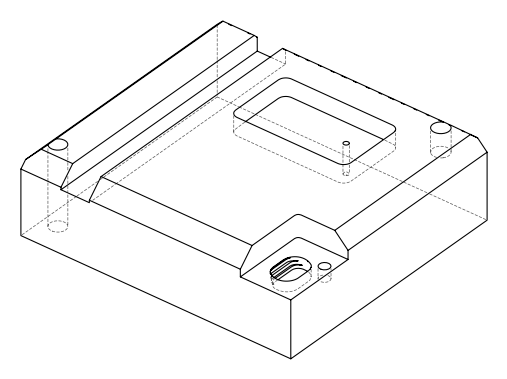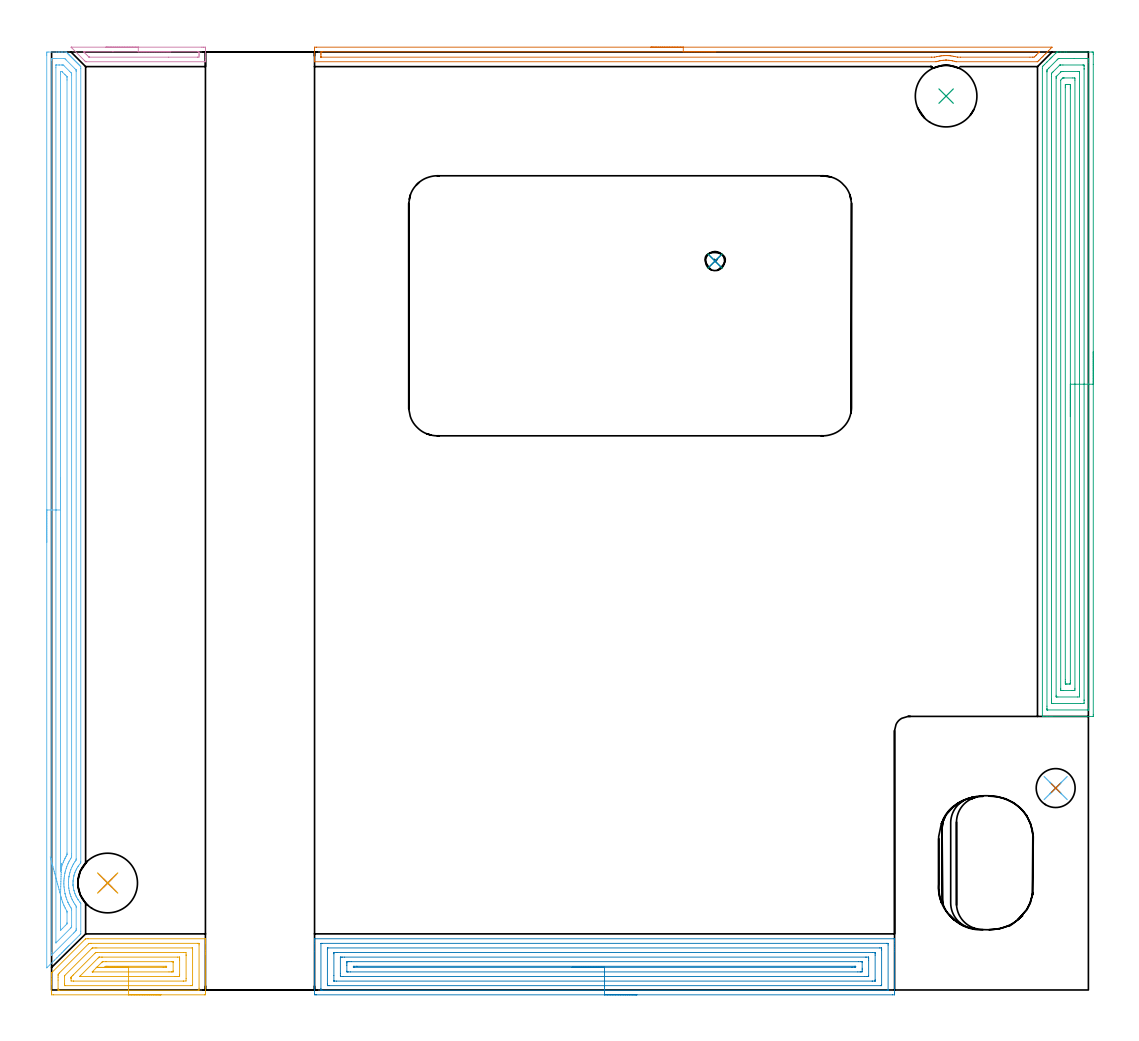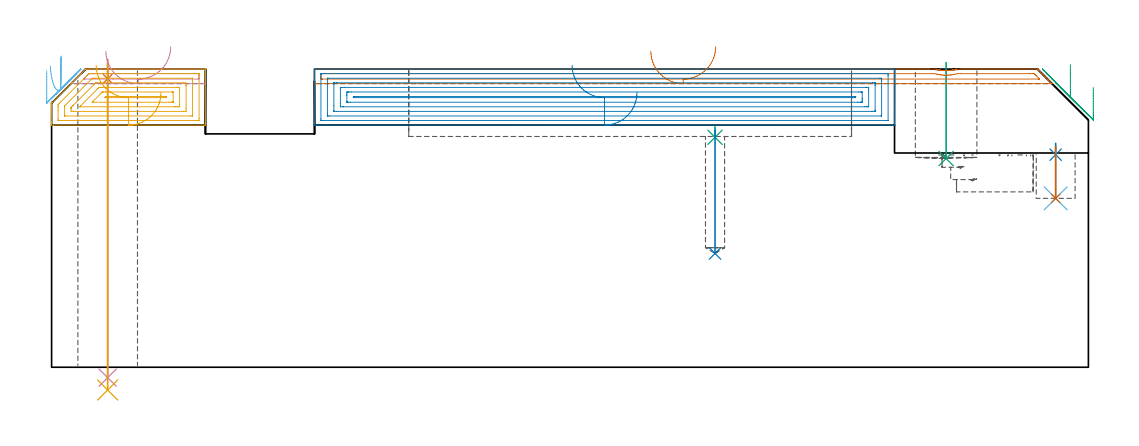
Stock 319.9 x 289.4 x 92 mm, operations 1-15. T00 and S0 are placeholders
(PLAN: 19 operations, 10 tool changes, 83.7 min)
(1 SPOT_DRILL | STEP1HOLE | NXT0321_9005460120000 | 0.05 min | 184 mm3)
(2 SPOT_DRILL_1 | STEP1POCKET | NXT0321_9005460120000 | 0.03 min | 2826 mm3)
(3 SPOT_DRILL_2 | STEP1POCKET_1 | NXT0321_9005460120000 | 0.03 min | 2220 mm3)
(4 DRILL_THROUGH_HOLE_INTO_CENTER | STEP1HOLE | NXT0301_065 | 0.39 min | 6230 mm3)
(5 DRILL_TO_ENLARGE_THROUGH_HOLE | STEP1HOLE | UGT0301_253 | 0.41 min | 18022 mm3)
(6 DRILL_BLIND_HOLE_INTO_CENTER | STEP1POCKET | NXT0301_049 | 0.07 min | 637 mm3)
(7 DRILL_TO_ENLARGE_BLIND_HOLE | STEP1POCKET | UGT0301_373 | 0.07 min | 1041 mm3)
(8 DRILL_BLIND_HOLE_INTO_CENTER_1 | STEP1POCKET_1 | UGT0301_182 | 0.16 min | 959 mm3)
(9 INDEXABLE_INSERT_DRILL_BLIND_HOLE_FROM_SOLID | STEP1POCKET_2 | NXT0302_009 | 0.12 min | 7752 mm3)
(10 AREA_MILL | FG_CHAMFER_SURFACE | UGT0205_001 | 0.8 min | 483 mm3)
(11 AREA_MILL_1 | FG_CHAMFER_SURFACE_1 | UGT0205_001 | 2.67 min | 8241 mm3)
(12 AREA_MILL_2 | FG_CHAMFER_SURFACE_2 | UGT0205_001 | 9.2 min | 15114 mm3)
(13 AREA_MILL_3 | FG_CHAMFER_SURFACE_3 | UGT0205_001 | 3.78 min | 2367 mm3)
(14 AREA_MILL_4 | FG_CHAMFER_SURFACE_4 | UGT0205_001 | 10.22 min | 29053 mm3)
(15 AREA_MILL_5 | FG_CHAMFER_SURFACE_5 | UGT0205_001 | 10.08 min | 26110 mm3)
(16 MILL_CORNER_NOTCH_RECTANGULAR | CORNER_NOTCH_RECTANGULAR | NXT0201_009 | Follow Part, ap 2, ae 75% | 28.09 min | 125669 mm3)
(17 MILL_RECTANGULAR_POCKET | POCKET_RECTANGULAR_STRAIGHT | UGT0201_010 | Follow Part, ap 4, ae 75% | 0.96 min | 11388 mm3)
(18 MILL_RECTANGULAR_POCKET_1 | POCKET_RECTANGULAR_STRAIGHT_1 | UGT0201_010 | Follow Part, ap 4, ae 75% | 12.22 min | 224286 mm3)
(19 MILL_RECTANGULAR_SLOT | SLOT_RECTANGULAR | UGT0201_004 | Follow Part, ap 8, ae 75% | 4.31 min | 192164 mm3)
(TOOL NXT0321_9005460120000 | NC Spot Drill, 142deg, 12mm, Carbide, Uncoated | D12 PA142 FL30 Z2)
(TOOL NXT0301_065 | Carbide Drill 9.4mm [860.1-0940-075A1-MM 2214] | D9.4 PA140 FL98 Z2)
(TOOL UGT0301_253 | Twist Drill 18.4 mm | D18.4 PA118 FL135 Z2)
(TOOL NXT0301_049 | Carbide Drill 7.8mm [860.1-0780-039A1-MM 2214] | D7.8 PA140 FL53 Z2)
(TOOL UGT0301_373 | Twist Drill Flat Bottom 12 mm | D12 PA180 FL101 Z2)
(TOOL UGT0301_182 | Twist Drill 5.9 mm | D5.9 PA118 FL55 Z2)
(TOOL NXT0302_009 | Index. Insert Drill 19mm [880-D1900L25-05] | D19 PA176 FL95 Z2)
(TOOL UGT0205_001 | Chamfer Mill 20 x 3 x 45 deg. | D20 FL50 Z2)
(TOOL NXT0201_009 | ENDMILL 8mm [2P460-0800-NA 1630] | D8 FL26 Z6)
(TOOL UGT0201_010 | End Mill 16 mm | D16 FL22 Z2)
(TOOL UGT0201_004 | End Mill 32 mm | D32 FL53 Z6)
(OP 1 SPOT_DRILL)
G17 G21 G94 G90
T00 M6
G54
G17 G0 G90 X17.3 Y33. S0 M3
G43 Z102. H0
G94 G81 G98 Z89. F250. R95.
G80
M5
M2
(OP 2 SPOT_DRILL_1)
G17 G21 G94 G90
T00 M6
G54
G17 G0 G90 X309.8 Y62.3 S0 M3
G43 Z102. H0
G94 G81 G98 Z65.579 F250. R69.1
G80
M5
M2
(OP 3 SPOT_DRILL_2)
G17 G21 G94 G90
T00 M6
G54
G17 G0 G90 X204.7 Y224.9 S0 M3
G43 Z102. H0
G94 G81 G98 Z70.946 F250. R74.2
G80
M5
M2
(OP 4 DRILL_THROUGH_HOLE_INTO_CENTER)
G17 G21 G94 G90
T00 M6
G54
G17 G0 G90 X17.3 Y33. S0 M3
G43 Z102. H1
G94 G73 G98 Z-3.211 F250. Q8.656 R94.
G80
M5
M2
(OP 5 DRILL_TO_ENLARGE_THROUGH_HOLE)
G17 G21 G94 G90
T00 M6
G54
G17 G0 G90 X17.3 Y33. S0 M3
G43 Z102. H0
G94 G73 G98 Z-7.028 F250. Q16.505 R94.
G80
M5
M2
(OP 6 DRILL_BLIND_HOLE_INTO_CENTER)
G17 G21 G94 G90
T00 M6
G54
G17 G0 G90 X309.8 Y62.3 S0 M3
G43 Z102. H1
G94 G81 G98 Z52.1 F250. R68.1
G80
M5
M2
(OP 7 DRILL_TO_ENLARGE_BLIND_HOLE)
G17 G21 G94 G90
T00 M6
G54
G17 G0 G90 X309.8 Y62.3 S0 M3
G43 Z102. H0
G94 G81 G98 Z52.1 F250. R68.1
G80
M5
M2
(OP 8 DRILL_BLIND_HOLE_INTO_CENTER_1)
G17 G21 G94 G90
T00 M6
G54
G17 G0 G90 X204.7 Y224.9 S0 M3
G43 Z102. H0
G94 G81 G98 Z35.1 F250. R73.2
G80
M5
M2
(OP 9 INDEXABLE_INSERT_DRILL_BLIND_HOLE_FROM_SOLID)
G17 G21 G94 G90
T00 M6
G54
G17 G0 G90 X276. Y275.8 S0 M3
G43 Z102. H1
G94 G81 G98 Z64.4 F250. R94.
G80
M5
M2
(OP 10 AREA_MILL)
G17 G21 G94 G90
T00 M6
G54
G17 G0 G90 X16.75 Y290.9 S1061 M3
G43 Z102. H0
Z97.5
G94 G1 X16.788 Z96.628 F250.
X16.902 Z95.763
X17.091 Z94.912
X17.353 Z94.08
X17.687 Z93.274
X18.09 Z92.5
X18.558 Z91.764
X19.089 Z91.072
X19.679 Z90.429
X20.322 Z89.839
X21.014 Z89.308
X21.75 Z88.84
X22.524 Z88.437
X23.33 Z88.103
X24.162 Z87.841
X25.013 Z87.652
X25.878 Z87.538
X26.75 Z87.5
X46.382
X46.87 Y290.899 Z87.501
X47.352 Y290.894 Z87.503
X47.491 Y290.891 Z87.505
X47.5 Y290.417 Z87.978
Y287.766 Z90.629
Y287.043 Z91.357
Y286.795 Z91.604
Y286.417 Z91.974
X47.492 Y286.403 Z91.988
X47.317 Y286.4 Z92.
X10.654
X10.505 Y286.404 Z91.989
X10.489 Y286.415 Z91.978
X10.282 Y286.618 Z91.782
X6.183 Y290.718 Z87.681
X6.048 Y290.859 Z87.539
X6.016 Y290.896 Z87.503
X6.162 Y290.9 Z87.5
X6.183
X26.75
Y289.486 Z88.914
X45.131 Y289.485 Z88.915
X45.475 Y289.479 Z88.921
X45.49 Y289.367 Z89.033
X45.497 Y289.123 Z89.277
X45.498 Y288.65 Z89.75
X45.497 Y288.239 Z90.161
X45.49 Y287.83 Z90.57
X45.081 Y287.816 Z90.584
X45.032 Y287.815 Z90.585
X36.127 Y287.814 Z90.586
X11.735 Y287.815 Z90.585
X11.63 Y287.816 Z90.584
X11.578 Y287.818 Z90.582
X11.555 Y287.821 Z90.579
X11.52 Y287.842 Z90.558
X11.101 Y288.251 Z90.149
X10.7 Y288.65 Z89.75
X10.207 Y289.144 Z89.256
X9.985 Y289.373 Z89.027
X9.889 Y289.473 Z88.927
X10.207 Y289.484 Z88.916
X10.256 Y289.485 Z88.915
X18.926 Y289.486 Z88.914
X26.75
X27.621 Z88.952
X28.486 Z89.066
X29.338 Z89.255
X30.17 Z89.517
X30.976 Z89.851
X31.75 Z90.254
X32.486 Z90.723
X33.178 Z91.254
X33.821 Z91.843
X34.41 Z92.486
X34.941 Z93.178
X35.41 Z93.914
X35.813 Z94.688
X36.147 Z95.494
X36.409 Z96.326
X36.598 Z97.178
X36.712 Z98.043
X36.75 Z98.914
G0 Z102.
M5
M2
(OP 11 AREA_MILL_1)
G17 G21 G94 G90
T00 M6
G54
G17 G0 G90 X33.75 Y-1.5 S1061 M3
G43 Z102. H0
Z84.7
G94 G1 X33.712 Z83.829 F250.
X33.598 Z82.964
X33.409 Z82.112
X33.147 Z81.28
X32.813 Z80.474
X32.41 Z79.7
X31.941 Z78.964
X31.41 Z78.272
X30.821 Z77.629
X30.178 Z77.04
X29.486 Z76.509
X28.75 Z76.04
X27.976 Z75.637
X27.17 Z75.303
X26.338 Z75.041
X25.486 Z74.852
X24.622 Z74.738
X23.75 Z74.7
X0.585 Y-1.499 Z74.701
X0.007 Y-1.491 Z74.705
X0.003 Y-1.47 Z74.727
X0. Y-0.887 Z75.309
Y-0.58 Z75.616
Y1.792 Z77.986
Y2.406 Z78.603
Y2.685 Z78.882
Y3.299 Z79.495
Y3.578 Z79.774
Y4.136 Z80.335
Y4.471 Z80.67
Y4.918 Z81.116
X0.001 Y5.086 Z81.285
X0.01 Y5.306 Z81.503
X0.065 Y5.364 Z81.562
X0.139 Y5.44 Z81.638
X10.385 Y15.686 Z91.885
X10.5 Y15.802 Z91.998
X11.234 Y15.8 Z92.
X47.361
X47.49 Y15.797 Z91.988
X47.493 Y15.75 Z91.942
X47.5 Y15.417 Z91.616
Y14.871 Z91.07
Y14.294 Z90.489
Y12.229 Z88.426
Y11.615 Z87.81
Y11.029 Z87.224
Y-0.887 Z75.31
X47.498 Y-1.196 Z75.001
X47.49 Y-1.491 Z74.706
X47.195 Y-1.499 Z74.699
X23.75 Y-1.5 Z74.7
Y-0.086 Z76.114
X2.367
X2.275 Y-0.084 Z76.116
X2.093 Y-0.079 Z76.121
X2.009 Y-0.072 Z76.128
X2.005 Y-0.046 Z76.154
X2.002 Y0.006 Z76.206
X2. Y0.374 Z76.574
Y3.053 Z79.253
Y3.945 Z80.145
X2.003 Y4.471 Z80.671
X2.006 Y4.832 Z81.032
X2.367 Y5.216 Z81.416
X11.36 Y14.21 Z90.41
X11.447 Y14.294 Z90.494
X11.529 Y14.368 Z90.568
X11.802 Y14.379 Z90.579
X11.984 Y14.385 Z90.585
X12.076 Y14.386 Z90.586
X12.167
X45.133
X45.225 Y14.384 Z90.584
X45.407 Y14.379 Z90.579
X45.491 Y14.372 Z90.572
X45.495 Y14.346 Z90.546
X45.498 Y14.294 Z90.494
X45.5 Y13.927 Z90.127
Y0.532 Z76.732
X45.493 Y0.006 Z76.206
X45.49 Y-0.079 Z76.121
X45.316 Y-0.084 Z76.116
X45.225 Y-0.085 Z76.115
X23.75 Y-0.086 Z76.114
Y1.329 Z77.529
X4.149
X4.083 Y1.33 Z77.53
X4.043 Y1.332 Z77.532
X4.025 Y1.335 Z77.535
X4.01 Y1.348 Z77.548
X4.003 Y1.643 Z77.843
X4.001 Y1.792 Z77.992
Y4.099 Z80.299
X4.003 Y4.285 Z80.485
X4.007 Y4.378 Z80.578
X4.01 Y4.399 Z80.599
X4.027 Y4.421 Z80.621
X4.071 Y4.471 Z80.671
X12.445 Y12.845 Z89.045
X12.526 Y12.924 Z89.124
X12.56 Y12.953 Z89.153
X12.575 Y12.964 Z89.164
X12.601 Y12.966 Z89.166
X13.058 Y12.97 Z89.17
X13.487 Y12.971 Z89.171
X13.949
X43.351
X43.417 Y12.97 Z89.17
X43.457 Y12.968 Z89.168
X43.475 Y12.965 Z89.165
X43.49 Y12.952 Z89.152
X43.497 Y12.657 Z88.857
X43.499 Y12.508 Z88.708
X43.5 Y1.643 Z77.843
X43.496 Y1.494 Z77.694
X43.491 Y1.395 Z77.595
X43.486 Y1.335 Z77.535
X43.466 Y1.334 Z77.534
X43.351 Y1.331 Z77.531
X42.922 Y1.329 Z77.529
X23.75
Y2.743 Z78.943
X6.822
X6.763 Y2.744 Z78.944
X6.01 Y2.76 Z78.96
X6. Y3.508 Z79.708
Y3.578 Z79.778
X6.003 Y3.784 Z79.984
X6.006 Y3.887 Z80.087
X6.01 Y3.937 Z80.137
X6.034 Y3.974 Z80.174
X6.228 Y4.173 Z80.373
X6.52 Y4.471 Z80.671
X6.671 Y4.622 Z80.822
X13.361 Y11.311 Z87.511
X13.561 Y11.506 Z87.706
X13.598 Y11.538 Z87.738
X13.615 Y11.55 Z87.75
X13.638 Y11.552 Z87.752
X13.741 Y11.555 Z87.755
X13.949 Y11.557 Z87.757
X14.007
X40.678
X40.737 Y11.556 Z87.756
X41.49 Y11.54 Z87.74
X41.499 Y10.792 Z86.992
X41.5 Y10.722 Z86.922
X41.499 Y3.578 Z79.778
X41.493 Y2.762 Z78.962
X40.678 Y2.744 Z78.944
X40.62 Y2.743 Z78.943
X23.75
Y4.157 Z80.357
X8.917
X8.826 Y4.158 Z80.358
X8.77 Y4.16 Z80.36
X8.681 Y4.164 Z80.364
X8.739 Y4.232 Z80.432
X8.788 Y4.286 Z80.486
X8.97 Y4.471 Z80.671
X14.328 Y9.829 Z86.029
X14.587 Y10.083 Z86.283
X14.627 Y10.119 Z86.319
X14.649 Y10.136 Z86.336
X14.684 Y10.138 Z86.338
X14.84 Y10.14 Z86.34
X15.418 Y10.143 Z86.343
X15.731
X38.896 Y10.142 Z86.342
X39.478 Y10.139 Z86.339
X39.485 Y10.137 Z86.337
X39.495 Y10.123 Z86.323
X39.498 Y9.829 Z86.029
X39.5 Y9.224 Z85.424
X39.499 Y4.76 Z80.96
X39.495 Y4.471 Z80.671
X39.49 Y4.175 Z80.375
X39.203 Y4.164 Z80.364
X38.896 Y4.161 Z80.361
X38.318 Y4.157 Z80.357
X38.006
X23.75
Y5.571 Z81.771
X12.851
X12.596 Y5.573 Z81.773
X12.556 Y5.576 Z81.776
X12.539 Y5.578 Z81.778
X12.541 Y5.582 Z81.782
X12.584 Y5.632 Z81.832
X12.637 Y5.688 Z81.888
X12.685 Y5.738 Z81.938
X15.362 Y8.414 Z84.614
X15.486 Y8.536 Z84.736
X15.588 Y8.634 Z84.834
X15.656 Y8.697 Z84.897
X15.693 Y8.722 Z84.922
X15.731 Y8.723 Z84.923
X15.94 Y8.727 Z84.927
X16.622 Y8.729 Z84.929
X16.829
X37.115 Y8.728 Z84.928
X37.323 Y8.727 Z84.927
X37.455 Y8.724 Z84.924
X37.482 Y8.722 Z84.922
X37.49 Y8.709 Z84.909
X37.493 Y8.684 Z84.884
X37.499 Y8.551 Z84.751
X37.5 Y5.871 Z82.071
X37.497 Y5.742 Z81.942
X37.494 Y5.639 Z81.839
X37.49 Y5.578 Z81.778
X37.456 Y5.577 Z81.777
X37.115 Y5.573 Z81.773
X36.908 Y5.572 Z81.772
X36.224 Y5.571 Z81.771
X23.75
Y6.985 Z83.185
X16.622
X16.458 Y6.987 Z83.187
X16.412 Y6.989 Z83.189
X16.4 Y6.991 Z83.191
X16.438 Y7.035 Z83.235
X16.51 Y7.112 Z83.312
X16.547 Y7.15 Z83.35
X16.585 Y7.188 Z83.388
X16.622 Y7.224 Z83.424
X16.718 Y7.308 Z83.508
X16.804 Y7.311 Z83.511
X16.986 Y7.314 Z83.514
X17.349 Y7.315 Z83.515
X35.169 Y7.314 Z83.514
X35.333 Y7.312 Z83.512
X35.487 Y7.308 Z83.508
X35.491 Y7.15 Z83.35
X35.49 Y6.992 Z83.192
X35.333 Y6.99 Z83.19
X34.606 Y6.986 Z83.186
X34.442 Y6.985 Z83.185
X23.75
X22.878 Z83.223
X22.013 Z83.337
X21.162 Z83.526
X20.33 Z83.788
X19.524 Z84.122
X18.75 Z84.525
X18.014 Z84.994
X17.322 Z85.525
X16.679 Z86.114
X16.09 Z86.757
X15.558 Z87.45
X15.09 Z88.185
X14.687 Z88.959
X14.353 Z89.765
X14.091 Z90.597
X13.902 Z91.449
X13.788 Z92.314
X13.75 Z93.185
G0 Z102.
M5
M2
(OP 12 AREA_MILL_2)
G17 G21 G94 G90
T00 M6
G54
G17 G0 G90 X-1.5 Y138.1 S1061 M3
G43 Z102. H0
Z91.5
G94 G1 Y138.138 Z90.628 F250.
Y138.252 Z89.764
Y138.441 Z88.912
Y138.703 Z88.08
Y139.037 Z87.274
Y139.44 Z86.5
Y139.908 Z85.764
Y140.44 Z85.072
Y141.029 Z84.429
Y141.672 Z83.84
Y142.364 Z83.308
Y143.1 Z82.84
Y143.874 Z82.437
Y144.68 Z82.103
Y145.512 Z81.841
Y146.364 Z81.652
Y147.228 Z81.538
Y148.1 Z81.5
Y288.313
X-1.499 Y288.784 Z81.501
X-1.495 Y289.201 Z81.503
X-1.492 Y289.39 Z81.505
X-1.084 Y289.4 Z81.912
X1.553 Z84.547
X2.098 Z85.094
X2.432 Z85.428
X2.977 Z85.973
X3.311 Z86.305
X4.128 Z87.127
X4.492 Y289.399 Z87.488
X4.522 Y289.379 Z87.519
X4.933 Y288.967 Z87.933
X5.068 Y288.833 Z88.065
X5.117 Y288.784 Z88.116
X5.31 Y288.591 Z88.309
X5.361 Y288.54 Z88.358
X5.415 Y288.486 Z88.414
X5.598 Y288.302 Z88.597
X5.654 Y288.247 Z88.651
X5.712 Y288.188 Z88.711
X5.887 Y288.014 Z88.885
X5.947 Y287.954 Z88.944
X6.01 Y287.89 Z89.009
X6.175 Y287.726 Z89.174
X6.24 Y287.661 Z89.237
X6.308 Y287.593 Z89.307
X6.463 Y287.437 Z89.462
X6.533 Y287.368 Z89.53
X6.605 Y287.295 Z89.605
X6.752 Y287.149 Z89.751
X6.826 Y287.076 Z89.822
X6.903 Y286.997 Z89.902
X7.04 Y286.86 Z90.039
X7.119 Y286.783 Z90.115
X7.201 Y286.699 Z90.2
X7.328 Y286.572 Z90.328
X7.412 Y286.49 Z90.408
X7.499 Y286.402 Z90.498
X7.617 Y286.284 Z90.616
X7.705 Y286.197 Z90.701
X7.796 Y286.104 Z90.796
X7.905 Y285.995 Z90.905
X7.998 Y285.904 Z90.994
X8.094 Y285.806 Z91.094
X8.194 Y285.707 Z91.193
X8.291 Y285.611 Z91.287
X8.392 Y285.508 Z91.391
X8.482 Y285.418 Z91.481
X8.584 Y285.318 Z91.58
X8.69 Y285.211 Z91.688
X8.836 Y285.062 Z91.833
X9. Y284.895 Z91.985
Y284.317 Z92.
Y39.573
X8.999 Y39.202 Z91.986
X8.624 Y38.751 Z91.623
X8.31 Y38.33 Z91.306
X8.291 Y38.301 Z91.287
X8.146 Y38.086 Z91.146
X7.994 Y37.858 Z90.993
X7.953 Y37.786 Z90.951
X7.738 Y37.415 Z90.737
X7.671 Y37.287 Z90.67
X7.504 Y36.966 Z90.501
X7.47 Y36.893 Z90.466
X7.436 Y36.823 Z90.433
X7.278 Y36.446 Z90.276
X7.194 Y36.228 Z90.194
X7.135 Y36.073 Z90.135
X7.027 Y35.738 Z90.026
X6.993 Y35.628 Z89.99
X6.973 Y35.553 Z89.968
X6.881 Y35.217 Z89.877
X6.871 Y35.18 Z89.866
X6.855 Y35.106 Z89.849
X6.826 Y34.98 Z89.824
X6.791 Y34.821 Z89.789
X6.772 Y34.735 Z89.771
X6.75 Y34.603 Z89.748
X6.699 Y34.288 Z89.693
X6.691 Y34.213 Z89.683
X6.645 Y33.842 Z89.642
X6.642 Y33.797 Z89.639
X6.631 Y33.605 Z89.622
X6.614 Y33.395 Z89.611
X6.603 Y33.06 Z89.601
X6.608 Y32.725 Z89.607
X6.62 Y32.502 Z89.614
X6.627 Y32.427 Z89.619
X6.636 Y32.304 Z89.632
X6.637 Y32.302
X6.646 Y32.205 Z89.639
X6.657 Y32.055 Z89.653
X6.703 Y31.691 Z89.701
X6.714 Y31.61 Z89.712
X6.794 Y31.162 Z89.792
X6.896 Y30.717 Z89.894
X6.918 Y30.64 Z89.916
X7.023 Y30.269 Z90.023
X7.174 Y29.824 Z90.17
X7.204 Y29.747 Z90.199
X7.299 Y29.499 Z90.297
X7.435 Y29.178 Z90.434
X7.49 Y29.062 Z90.49
X7.553 Y28.932 Z90.551
X7.795 Y28.482 Z90.795
X7.998 Y28.139 Z90.997
X8.057 Y28.039 Z91.056
X8.18 Y27.85 Z91.179
X8.243 Y27.76 Z91.243
X8.309 Y27.667 Z91.308
X8.709 Y27.146 Z91.707
X8.777 Y27.067 Z91.774
X8.926 Y26.888 Z91.924
X8.996 Y26.798 Z91.989
X9. Y26.621 Z92.
Y18.135
X8.994 Y17.326 Z91.993
X8.993 Y17.299 Z91.992
X8.94 Y17.242 Z91.939
X8.584 Y16.883 Z91.582
X5.508 Y13.806 Z88.504
X5.37 Y13.669 Z88.368
X5.209 Y13.508 Z88.206
X5.068 Y13.366 Z88.064
X4.923 Y13.222 Z87.921
X4.776 Y13.075 Z87.774
X4.629 Y12.927 Z87.624
X4.477 Y12.776 Z87.475
X4.344 Y12.643 Z87.341
X4.189 Y12.487 Z87.184
X4.03 Y12.329 Z87.028
X3.911 Y12.21 Z86.909
X3.75 Y12.047 Z86.745
X3.583 Y11.882 Z86.581
X3.311 Y11.61 Z86.309
X3.138 Y11.436 Z86.134
X2.576 Y10.876 Z85.576
X2.244 Y10.543 Z85.241
X1.637 Y9.937 Z84.637
X0.903 Y9.203 Z83.902
X-0.437 Y7.863 Z82.562
X-1.331 Y6.97 Z81.669
X-1.493 Y6.819 Z81.506
X-1.5 Y6.97 Z81.5
Y6.983
Y148.1
X-0.086 Z82.914
X-0.085 Y286.875 Z82.915
X-0.084 Y286.997 Z82.916
X-0.079 Y287.373 Z82.921
X0.286 Y287.392 Z83.286
X0.674 Y287.397 Z83.674
X1.157 Y287.4 Z84.157
X1.553 Z84.553
X3.795 Y287.398 Z86.795
X3.991 Y287.392 Z86.991
X4.039 Y287.39 Z87.039
X4.1 Y287.339 Z87.1
X4.189 Y287.255 Z87.189
X4.452 Y286.997 Z87.452
X7.132 Y284.317 Z90.132
X7.448 Y283.997 Z90.448
X7.538 Y283.901 Z90.538
X7.579 Y283.854 Z90.579
X7.581 Y283.834 Z90.581
X7.583 Y283.739 Z90.583
X7.585 Y283.546 Z90.585
X7.586 Y283.424 Z90.586
X7.585 Y40.466 Z90.585
X7.584 Y40.273 Z90.584
X7.581 Y40.177 Z90.581
X7.579 Y40.132 Z90.579
X7.561 Y40.096 Z90.561
X7.408 Y39.875 Z90.408
X7.2 Y39.573 Z90.2
X7.051 Y39.345 Z90.051
X6.826 Y38.989 Z89.826
X6.712 Y38.795 Z89.712
X6.648 Y38.679 Z89.648
X6.405 Y38.214 Z89.405
X6.202 Y37.786 Z89.202
X5.947 Y37.164 Z88.947
X5.874 Y36.967 Z88.874
X5.849 Y36.893 Z88.849
X5.663 Y36.289 Z88.663
X5.584 Y36. Z88.584
X5.483 Y35.578 Z88.483
X5.387 Y35.106 Z88.387
X5.359 Y34.959 Z88.359
X5.34 Y34.831 Z88.34
X5.261 Y34.213 Z88.261
X5.243 Y34.036 Z88.243
X5.201 Y33.32 Z88.201
X5.198 Y33.189 Z88.198
X5.21 Y32.427 Z88.21
X5.219 Y32.274 Z88.219
X5.29 Y31.534 Z88.29
X5.303 Y31.414 Z88.303
X5.323 Y31.274 Z88.323
X5.435 Y30.64 Z88.435
X5.545 Y30.156 Z88.545
X5.655 Y29.747 Z88.655
X5.755 Y29.405 Z88.755
X5.928 Y28.873 Z88.928
X5.935 Y28.854 Z88.935
X5.947 Y28.823 Z88.947
X6.201 Y28.217 Z89.201
X6.318 Y27.961 Z89.318
X6.435 Y27.721 Z89.435
X6.732 Y27.163 Z89.732
X6.788 Y27.067 Z89.788
X6.826 Y27.005 Z89.826
X7.146 Y26.501 Z90.146
X7.372 Y26.174 Z90.372
X7.579 Y25.88 Z90.579
X7.58 Y25.788 Z90.58
X7.585 Y25.403 Z90.585
Y19.028
X7.584 Y18.642 Z90.584
X7.581 Y18.45 Z90.581
X7.579 Y18.357 Z90.579
X7.541 Y18.302 Z90.541
X7.382 Y18.135 Z90.382
X7.103 Y17.854 Z90.103
X6.826 Y17.576 Z89.826
X0.1 Y10.85 Z83.1
X0.014 Y10.767 Z83.014
X-0.069 Y10.691 Z82.931
X-0.079 Y10.685 Z82.921
X-0.081 Y10.735 Z82.919
X-0.085 Y10.867 Z82.915
Y10.989
X-0.086 Y11.505 Z82.914
Y148.1
X1.328 Z84.328
X1.329 Y284.545 Z84.329
X1.331 Y285.211 Z84.331
X1.333 Y285.324 Z84.333
X1.335 Y285.378 Z84.335
X1.343 Y285.391 Z84.343
X1.371 Y285.396 Z84.371
X1.553 Y285.398 Z84.553
X2.245 Y285.4 Z85.245
X2.432 Z85.432
X3.125 Y285.399 Z86.125
X3.311 Y285.396 Z86.311
X3.496 Y285.39 Z86.496
X3.606 Y285.383 Z86.606
X3.666 Y285.327 Z86.666
X3.788 Y285.211 Z86.788
X5.577 Y283.424 Z88.577
X5.947 Y283.052 Z88.947
X6.074 Y282.921 Z89.074
X6.137 Y282.852 Z89.137
X6.164 Y282.819 Z89.164
X6.166 Y282.758 Z89.166
X6.17 Y282.531 Z89.17
X6.171 Y282.304 Z89.171
Y42.025
X6.167 Y41.359 Z89.167
X6.165 Y41.138 Z89.165
X6.15 Y40.938 Z89.15
X5.947 Y40.613 Z88.947
X5.891 Y40.523 Z88.891
X5.857 Y40.466 Z88.857
X5.565 Y39.961 Z88.565
X5.355 Y39.573 Z88.355
X5.257 Y39.381 Z88.257
X5.068 Y38.995 Z88.068
X4.971 Y38.778 Z87.971
X4.93 Y38.679 Z87.93
X4.718 Y38.142 Z87.718
X4.587 Y37.786 Z87.587
X4.49 Y37.481 Z87.49
X4.309 Y36.893 Z87.309
X4.282 Y36.798 Z87.282
X4.189 Y36.438 Z87.189
X4.11 Y36.081 Z87.11
X4.093 Y36. Z87.093
X3.971 Y35.329 Z86.971
X3.939 Y35.106 Z86.939
X3.866 Y34.542 Z86.866
X3.835 Y34.213 Z86.835
X3.805 Y33.71 Z86.805
X3.786 Y33.32 Z86.786
X3.789 Y32.834 Z86.789
X3.796 Y32.427 Z86.796
X3.828 Y31.901 Z86.828
X3.864 Y31.534 Z86.864
X3.937 Y30.897 Z86.937
X3.98 Y30.64 Z86.98
X4.134 Y29.804 Z87.134
X4.146 Y29.747 Z87.146
X4.189 Y29.558 Z87.189
X4.386 Y28.854 Z87.386
X4.469 Y28.57 Z87.469
X4.677 Y27.961 Z87.677
X5.007 Y27.13 Z88.007
X5.035 Y27.067 Z88.035
X5.068 Y26.996 Z88.068
X5.342 Y26.452 Z88.342
X5.491 Y26.174 Z88.491
X5.656 Y25.879 Z88.656
X5.947 Y25.388 Z88.947
X6.013 Y25.281 Z89.013
X6.128 Y25.098 Z89.128
X6.165 Y25.028 Z89.165
X6.167 Y25.01 Z89.167
X6.17 Y24.97 Z89.17
X6.171 Y24.887 Z89.171
Y24.72
Y19.694
X6.169 Y19.466 Z89.169
X6.165 Y19.402 Z89.165
X6.162 Y19.373 Z89.162
X6.153 Y19.36 Z89.153
X6.099 Y19.302 Z89.099
X5.947 Y19.147 Z88.947
X5.889 Y19.088 Z88.889
X1.362 Y14.562 Z84.362
X1.348 Y14.553 Z84.348
X1.335 Y14.547 Z84.335
X1.332 Y14.562 Z84.332
X1.331 Y14.585 Z84.331
X1.329 Y14.79 Z84.329
X1.328 Y148.1 Z84.328
X2.743 Z85.743
Y282.531
X2.744 Y283.107 Z85.744
X2.747 Y283.3 Z85.747
X2.75 Y283.368 Z85.75
X2.755 Y283.39 Z85.755
X2.777 Y283.392 Z85.777
X2.883 Y283.395 Z85.883
X3.097 Y283.392 Z86.097
X3.148 Y283.39 Z86.148
X3.208 Y283.335 Z86.208
X3.311 Y283.237 Z86.311
X4.02 Y282.531 Z87.02
X4.189 Y282.362 Z87.189
X4.547 Y282. Z87.547
X4.727 Y281.815 Z87.727
X4.747 Y281.792 Z87.747
X4.751 Y281.769 Z87.751
X4.754 Y281.72 Z87.754
X4.756 Y281.638 Z87.756
X4.757 Y281.061 Z87.757
Y280.745
Y42.252
X4.755 Y41.964 Z87.755
X4.753 Y41.82 Z87.753
X4.75 Y41.75 Z87.75
X4.732 Y41.701 Z87.732
X4.541 Y41.359 Z87.541
X4.415 Y41.13 Z87.415
X4.189 Y40.716 Z87.189
X4.105 Y40.552 Z87.105
X4.063 Y40.466 Z87.063
X3.823 Y39.945 Z86.823
X3.666 Y39.573 Z86.666
X3.563 Y39.316 Z86.563
X3.314 Y38.679 Z86.314
X3.311 Y38.669 Z86.311
X3.103 Y37.997 Z86.103
X3.04 Y37.786 Z86.04
X2.986 Y37.591 Z85.986
X2.909 Y37.301 Z85.909
X2.797 Y36.855 Z85.797
X2.788 Y36.823 Z85.788
X2.761 Y36.732 Z85.761
X2.749 Y36.694 Z85.749
X2.743 Y36.893 Z85.743
Y148.1
Y148.972 Z85.781
Y149.836 Z85.895
Y150.688 Z86.083
Y151.52 Z86.346
Y152.326 Z86.68
Y153.1 Z87.082
Y153.836 Z87.551
Y154.528 Z88.082
Y155.171 Z88.672
Y155.76 Z89.315
Y156.292 Z90.007
Y156.76 Z90.743
Y157.163 Z91.516
Y157.497 Z92.322
Y157.759 Z93.154
Y157.948 Z94.006
Y158.062 Z94.871
Y158.1 Z95.743
G0 Z102.
X-0.411 Y41.087
Z92.92
G1 X-0.344 Y40.84 Z92.086
X-0.26 Y40.524 Z91.277
X-0.157 Y40.141 Z90.5
X-0.037 Y39.694 Z89.76
X0.099 Y39.186 Z89.064
X0.251 Y38.622 Z88.416
X0.416 Y38.006 Z87.821
X0.594 Y37.342 Z87.285
X0.784 Y36.635 Z86.81
X0.984 Y35.891 Z86.401
X1.192 Y35.115 Z86.06
X1.407 Y34.313 Z85.791
X1.627 Y33.492 Z85.595
X1.851 Y32.658 Z85.474
X2.077 Y31.816 Z85.429
X2.303 Y30.974 Z85.46
X2.527 Y30.138 Z85.567
X2.749 Y29.314 Z85.749
X2.767 Y29.245 Z85.767
X2.868 Y28.854 Z85.868
X2.967 Y28.48 Z85.967
X3.031 Y28.245 Z86.031
X3.117 Y27.961 Z86.117
X3.311 Y27.349 Z86.311
X3.409 Y27.067 Z86.409
X3.468 Y26.907 Z86.468
X3.771 Y26.174 Z86.771
X3.9 Y25.883 Z86.9
X4.184 Y25.287 Z87.184
X4.189 Y25.276 Z87.189
X4.689 Y24.388 Z87.689
X4.727 Y24.316 Z87.727
X4.747 Y24.276 Z87.747
X4.75 Y24.242 Z87.75
X4.754 Y24.099 Z87.754
X4.757 Y23.811 Z87.757
Y20.815
X4.755 Y20.526 Z87.755
X4.753 Y20.455 Z87.753
X4.75 Y20.422 Z87.75
X4.739 Y20.399 Z87.739
X4.67 Y20.327 Z87.67
X4.273 Y19.922 Z87.273
X4.231 Y19.879 Z87.231
X3.345 Y18.993 Z86.345
X3.311 Y18.959 Z86.311
X2.899 Y18.553 Z85.899
X2.834 Y18.492 Z85.834
X2.749 Y18.418 Z85.749
X2.747 Y18.53 Z85.747
X2.744 Y18.711 Z85.744
X2.743 Y19.028 Z85.743
Y19.605
Y28.999
X2.744 Y29.121 Z85.744
X2.746 Y29.237 Z85.746
X2.749 Y29.314 Z85.749
X2.774 Y30.184 Z85.812
X2.798 Y31.045 Z85.95
X2.823 Y31.89 Z86.164
X2.847 Y32.714 Z86.45
X2.869 Y33.51 Z86.807
X2.891 Y34.271 Z87.232
X2.912 Y34.993 Z87.721
X2.932 Y35.669 Z88.272
X2.95 Y36.295 Z88.88
X2.966 Y36.865 Z89.54
X2.981 Y37.376 Z90.247
X2.994 Y37.823 Z90.996
X3.005 Y38.203 Z91.781
X3.014 Y38.514 Z92.596
X3.021 Y38.752 Z93.435
X3.025 Y38.916 Z94.292
X3.028 Y39.005 Z95.16
Y39.018 Z96.032
G0 Z102.
M5
M2
(OP 13 AREA_MILL_3)
G17 G21 G94 G90
T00 M6
G54
G17 G0 G90 X184.9 Y290.9 S1061 M3
G43 Z102. H0
Z97.5
G94 G1 X184.938 Z96.628 F250.
X185.052 Z95.764
X185.241 Z94.912
X185.503 Z94.08
X185.837 Z93.274
X186.24 Z92.5
X186.708 Z91.764
X187.24 Z91.072
X187.829 Z90.429
X188.472 Z89.84
X189.164 Z89.308
X189.9 Z88.84
X190.674 Z88.437
X191.48 Z88.103
X192.312 Z87.841
X193.164 Z87.652
X194.028 Z87.538
X194.9 Z87.5
X308.42
X308.686 Y290.898 Z87.502
X308.659 Y290.859 Z87.54
X308.219 Y290.417 Z87.979
X307.671 Y289.871 Z88.529
X307.336 Y289.534 Z88.862
X306.809 Y289.009 Z89.391
X306.452 Y288.65 Z89.746
X305.948 Y288.148 Z90.252
X305.568 Y287.766 Z90.63
X305.086 Y287.286 Z91.114
X304.684 Y286.883 Z91.514
X304.543 Y286.743 Z91.656
X304.347 Y286.546 Z91.853
X304.207 Y286.41 Z91.984
X304.196 Y286.404 Z91.989
X304.099 Y286.4 Z92.
X279.096 Y286.404 Z91.995
X279.056 Y286.407 Z91.99
X279.026 Y286.412 Z91.985
X278.693 Y286.506 Z91.888
X278.477 Y286.569 Z91.827
X278.031 Y286.675 Z91.723
X277.975 Y286.686 Z91.712
X277.801 Y286.716 Z91.675
X277.583 Y286.759 Z91.634
X277.264 Y286.805 Z91.588
X277.137 Y286.824 Z91.57
X276.91 Y286.845 Z91.547
X276.689 Y286.869 Z91.529
X276.242 Y286.892 Z91.507
X276.151 Y286.891
X276.051 Z91.504
X276.018 Z91.503
X275.874 Y286.892 Z91.507
X275.871 Y286.893 Z91.506
X275.795 Y286.894
X275.348 Y286.872 Z91.526
X275.127 Y286.849 Z91.543
X274.901 Y286.829 Z91.565
X274.704 Y286.801 Z91.592
X274.454 Y286.766 Z91.627
X274.235 Y286.724 Z91.667
X274.088 Y286.699 Z91.698
X274.008 Y286.684 Z91.714
X273.559 Y286.576 Z91.82
X273.344 Y286.515 Z91.879
X272.952 Y286.408 Z91.991
X272.892 Y286.401 Z91.999
X81.245 Y286.4 Z92.
X81.107 Y286.402 Z91.988
X81.1 Y286.413 Z91.977
Y286.714 Z91.685
Y287.191 Z91.208
Y287.766 Z90.629
Y289.821 Z88.576
X81.105 Y290.417 Z87.977
X81.109 Y290.89 Z87.505
X81.211 Y290.893 Z87.503
X81.691 Y290.9 Z87.5
X194.9
Y289.486 Z88.914
X304.543 Y289.485 Z88.915
X304.593 Y289.484 Z88.916
X304.816 Y289.477 Z88.923
X304.79 Y289.447 Z88.953
X304.713 Y289.365 Z89.035
X304.626 Y289.276 Z89.124
X304.543 Y289.193 Z89.207
X303.827 Y288.477 Z89.923
X303.652 Y288.302 Z90.098
X303.38 Y288.036 Z90.364
X303.171 Y287.833 Z90.567
X302.761 Y287.817 Z90.583
X302.711 Y287.816 Z90.584
X301.869 Y287.815 Z90.585
X280.423 Y287.818 Z90.582
X279.584 Y287.824 Z90.576
X279.524 Y287.826 Z90.574
X278.693 Y288.004 Z90.396
X278.391 Y288.066 Z90.334
X277.801 Y288.167 Z90.233
X277.335 Y288.228 Z90.172
X276.91 Y288.268 Z90.132
X276.375 Y288.297 Z90.103
X276.018 Y288.301 Z90.099
X275.491 Y288.289 Z90.111
X275.127 Y288.272 Z90.128
X274.66 Y288.229 Z90.171
X274.235 Y288.173 Z90.227
X273.881 Y288.118 Z90.282
X273.344 Y288.012 Z90.388
X273.139 Y287.97 Z90.43
X272.453 Y287.822 Z90.578
X272.398 Y287.82 Z90.58
X271.561 Y287.815 Z90.585
X271.512
X83.254
X83.168 Y287.816 Z90.584
X83.126 Y287.819 Z90.581
X83.112 Y287.821 Z90.579
X83.11 Y287.832 Z90.568
X83.105 Y287.926 Z90.474
X83.101 Y288.136 Z90.264
Y288.65 Z89.75
X83.102 Y289.018 Z89.382
X83.11 Y289.391 Z89.009
X83.115 Y289.479 Z88.921
X83.158 Y289.481 Z88.919
X83.263 Y289.484 Z88.916
X83.474 Y289.486 Z88.914
X83.522
X194.9
X195.772 Z88.952
X196.636 Z89.066
X197.488 Z89.255
X198.32 Z89.517
X199.126 Z89.851
X199.9 Z90.254
X200.636 Z90.723
X201.328 Z91.254
X201.971 Z91.843
X202.56 Z92.486
X203.092 Z93.178
X203.56 Z93.914
X203.963 Z94.688
X204.297 Z95.494
X204.559 Z96.326
X204.748 Z97.178
X204.862 Z98.043
X204.9 Z98.914
G0 Z102.
M5
M2
(OP 14 AREA_MILL_4)
G17 G21 G94 G90
T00 M6
G54
G17 G0 G90 X180.6 Y-1.5 S1061 M3
G43 Z102. H0
Z84.7
G94 G1 X180.562 Z83.828 F250.
X180.448 Z82.964
X180.259 Z82.112
X179.997 Z81.28
X179.663 Z80.474
X179.26 Z79.7
X178.792 Z78.964
X178.26 Z78.272
X177.671 Z77.629
X177.028 Z77.04
X176.336 Z76.508
X175.6 Z76.04
X174.826 Z75.637
X174.02 Z75.303
X173.188 Z75.041
X172.337 Z74.852
X171.472 Z74.738
X170.6 Z74.7
X81.717
X81.434 Y-1.497 Z74.702
X81.11 Y-1.492 Z74.706
X81.1 Y-1.163 Z75.034
Y11.891 Z88.086
Y14.294 Z90.489
Y14.976 Z91.176
Y15.332 Z91.531
X81.107 Y15.739 Z91.931
X81.11 Y15.805 Z91.995
X81.266 Y15.8 Z92.
X259.934
X260.09 Y15.805 Z91.995
X260.093 Y15.739 Z91.931
X260.1 Y15.332 Z91.531
Y14.976 Z91.175
Y14.294 Z90.489
Y13.06 Z89.257
Y12.508 Z88.702
Y11.891 Z88.086
X260.099 Y-0.887 Z75.31
X260.095 Y-1.493 Z74.704
X260.092 Y-1.496 Z74.702
X259.483 Y-1.5 Z74.7
X170.6
Y-0.086 Z76.114
X83.504
X83.115 Y-0.079 Z76.121
X83.11 Y-0.051 Z76.149
X83.106 Y0.006 Z76.206
X83.101 Y0.409 Z76.609
Y14.294 Z90.494
X83.103 Y14.344 Z90.544
X83.106 Y14.369 Z90.569
X83.108 Y14.376 Z90.576
X83.138 Y14.379 Z90.579
X83.32 Y14.384 Z90.584
X83.412 Y14.385 Z90.585
X257.696
X258.085 Y14.379 Z90.579
X258.09 Y14.351 Z90.551
X258.094 Y14.294 Z90.494
X258.099 Y13.891 Z90.091
Y0.006 Z76.206
X258.097 Y-0.044 Z76.156
X258.094 Y-0.069 Z76.131
X258.092 Y-0.076 Z76.124
X258.063 Y-0.079 Z76.121
X257.88 Y-0.084 Z76.116
X257.788 Y-0.086 Z76.114
X170.6
Y1.328 Z77.528
X85.754 Y1.329 Z77.529
X85.29 Y1.331 Z77.531
X85.137 Y1.334 Z77.534
X85.118 Y1.335 Z77.535
X85.11 Y1.374 Z77.574
X85.105 Y1.475 Z77.675
X85.102 Y1.602 Z77.802
X85.1 Y1.792 Z77.992
Y1.982 Z78.182
Y12.698 Z88.898
X85.104 Y12.889 Z89.089
X85.108 Y12.942 Z89.142
X85.112 Y12.966 Z89.166
X85.118 Y12.967 Z89.167
X85.175 Y12.97 Z89.17
X85.29 Y12.971 Z89.171
X255.446
X255.91 Y12.969 Z89.169
X256.063 Y12.966 Z89.166
X256.082 Y12.965 Z89.165
X256.09 Y12.926 Z89.126
X256.095 Y12.825 Z89.025
X256.098 Y12.698 Z88.898
X256.1 Y12.508 Z88.708
Y12.318 Z88.518
Y1.602 Z77.802
X256.096 Y1.411 Z77.611
X256.093 Y1.357 Z77.557
X256.088 Y1.334 Z77.534
X256.082 Y1.333 Z77.533
X256.026 Y1.33 Z77.53
X255.91 Y1.329 Z77.529
X170.6 Y1.328 Z77.528
Y2.743 Z78.943
X87.912
X87.131 Y2.748 Z78.948
X87.114 Y2.749 Z78.949
X87.11 Y2.764 Z78.964
X87.105 Y2.816 Z79.016
X87.102 Y2.921 Z79.121
X87.1 Y4.471 Z80.671
Y11.157 Z87.357
X87.102 Y11.374 Z87.574
X87.105 Y11.483 Z87.683
X87.11 Y11.536 Z87.736
X87.116 Y11.551 Z87.751
X87.14 Y11.552 Z87.752
X87.97 Y11.557 Z87.757
X88.028
X253.288
X254.069 Y11.552 Z87.752
X254.086 Y11.551 Z87.751
X254.09 Y11.536 Z87.736
X254.095 Y11.484 Z87.684
X254.098 Y11.379 Z87.579
X254.1 Y11.168 Z87.368
Y10.745 Z86.945
Y3.143 Z79.343
X254.098 Y2.926 Z79.126
X254.095 Y2.817 Z79.017
X254.09 Y2.764 Z78.964
X254.085 Y2.749 Z78.949
X254.06 Y2.748 Z78.948
X253.23 Y2.743 Z78.943
X253.172
X170.6
Y4.157 Z80.357
X90.071
X89.757 Y4.158 Z80.358
X89.173 Y4.162 Z80.362
X89.126 Y4.164 Z80.364
X89.11 Y4.175 Z80.375
X89.104 Y4.231 Z80.431
X89.101 Y4.471 Z80.671
X89.1 Y5.128 Z81.328
X89.101 Y9.993 Z86.193
X89.103 Y10.075 Z86.275
X89.106 Y10.116 Z86.316
X89.109 Y10.131 Z86.331
X89.13 Y10.136 Z86.336
X89.445 Y10.14 Z86.34
X89.757 Y10.142 Z86.342
X90.336 Y10.143 Z86.343
X251.129
X251.443 Y10.142 Z86.342
X252.027 Y10.138 Z86.338
X252.074 Y10.136 Z86.336
X252.09 Y10.125 Z86.325
X252.096 Y10.069 Z86.269
X252.098 Y9.829 Z86.029
X252.1 Y9.172 Z85.372
X252.099 Y4.307 Z80.507
X252.097 Y4.225 Z80.425
X252.094 Y4.184 Z80.384
X252.091 Y4.169 Z80.369
X252.07 Y4.164 Z80.364
X251.755 Y4.159 Z80.359
X251.443 Y4.158 Z80.358
X250.864 Y4.157 Z80.357
X170.6
Y5.571 Z81.771
X92.23
X91.543 Y5.572 Z81.772
X91.333 Y5.574 Z81.774
X91.175 Y5.578 Z81.778
X91.11 Y5.584 Z81.784
X91.107 Y5.622 Z81.822
X91.102 Y5.806 Z82.006
X91.1 Y7.593 Z83.793
X91.101 Y8.043 Z84.243
X91.103 Y8.483 Z84.683
X91.11 Y8.634 Z84.834
X91.124 Y8.722 Z84.922
X91.201 Y8.724 Z84.924
X91.543 Y8.727 Z84.927
X91.751 Y8.728 Z84.928
X92.437 Y8.729 Z84.929
X248.971
X249.657 Y8.728 Z84.928
X249.867 Y8.726 Z84.926
X250.025 Y8.722 Z84.922
X250.09 Y8.716 Z84.916
X250.093 Y8.678 Z84.878
X250.098 Y8.494 Z84.694
X250.1 Y6.707 Z82.907
X250.099 Y6.257 Z82.457
X250.097 Y5.817 Z82.017
X250.09 Y5.666 Z81.866
X250.076 Y5.578 Z81.778
X249.999 Y5.576 Z81.776
X249.657 Y5.572 Z81.772
X249.449 Y5.571 Z81.771
X248.763
X170.6
Y6.985 Z83.185
X93.495 Y6.986 Z83.186
X93.33 Y6.987 Z83.187
X93.166 Y6.99 Z83.19
X93.121 Y6.992 Z83.192
X93.109 Y6.997 Z83.197
X93.107 Y7.013 Z83.213
X93.103 Y7.073 Z83.273
X93.104 Y7.15 Z83.35
X93.11 Y7.264 Z83.464
X93.119 Y7.308 Z83.508
X93.17 Y7.31 Z83.51
X93.33 Y7.312 Z83.512
X94.059 Y7.314 Z83.514
X94.223 Y7.315 Z83.515
X247.706 Y7.314 Z83.514
X247.87 Y7.313 Z83.513
X248.034 Y7.31 Z83.51
X248.079 Y7.308 Z83.508
X248.091 Y7.303 Z83.503
X248.093 Y7.287 Z83.487
X248.097 Y7.227 Z83.427
X248.096 Y7.15 Z83.35
X248.09 Y7.036 Z83.236
X248.081 Y6.992 Z83.192
X248.031 Y6.99 Z83.19
X247.87 Y6.988 Z83.188
X247.141 Y6.985 Z83.185
X246.977
X170.6
X169.728 Z83.223
X168.864 Z83.337
X168.012 Z83.526
X167.18 Z83.788
X166.374 Z84.122
X165.6 Z84.525
X164.864 Z84.994
X164.172 Z85.525
X163.529 Z86.114
X162.94 Z86.757
X162.409 Z87.45
X161.94 Z88.185
X161.537 Z88.959
X161.203 Z89.765
X160.941 Z90.597
X160.752 Z91.449
X160.638 Z92.314
X160.6 Z93.185
G0 Z102.
M5
M2
(OP 15 AREA_MILL_5)
G17 G21 G94 G90
T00 M6
G54
G17 G0 G90 X321.4 Y196.9 S1061 M3
G43 Z102. H0
Z86.3
G94 G1 Y196.862 Z85.428 F250.
Y196.748 Z84.563
Y196.559 Z83.712
Y196.297 Z82.88
Y195.963 Z82.074
Y195.56 Z81.3
Y195.092 Z80.564
Y194.56 Z79.872
Y193.971 Z79.229
Y193.328 Z78.64
Y192.636 Z78.108
Y191.9 Z77.64
Y191.126 Z77.237
Y190.32 Z76.903
Y189.488 Z76.641
Y188.636 Z76.452
Y187.772 Z76.338
Y186.9 Z76.3
Y85.022
X321.395 Y84.524 Z76.303
X321.392 Y84.41 Z76.306
X321.273 Y84.4 Z76.424
X308.725 Z88.969
X308.192 Z89.504
X307.848 Z89.848
X307.315 Z90.381
X306.97 Z90.724
X306.009 Z91.691
X305.854 Y84.401 Z91.839
X305.796 Y84.403 Z91.896
X305.703 Y84.41 Z91.988
X305.7 Y84.576 Z92.
Y284.31
X305.699 Y284.895 Z91.983
X305.851 Y285.052 Z91.845
X306.002 Y285.203 Z91.696
X306.093 Y285.295 Z91.603
X306.301 Y285.501 Z91.399
X306.345 Y285.545 Z91.355
X306.97 Y286.172 Z90.726
X307.177 Y286.377 Z90.523
X307.848 Y287.049 Z89.849
X307.904 Y287.104 Z89.795
X308.088 Y287.288 Z89.611
X308.14 Y287.342 Z89.557
X308.191 Y287.391 Z89.508
X308.386 Y287.586 Z89.313
X308.433 Y287.634 Z89.265
X308.478 Y287.678 Z89.221
X308.683 Y287.884 Z89.016
X309.875 Y289.075 Z87.824
X310.041 Y289.242 Z87.656
X310.176 Y289.373 Z87.522
X310.207 Y289.396 Z87.49
X310.26 Y289.399 Z87.438
X310.28 Y289.4 Z87.418
X311.357 Z86.338
X312.579 Z85.118
X313.111 Z84.583
X321.007 Z76.69
X321.277 Y289.396 Z76.421
X321.392 Y289.39 Z76.305
X321.399 Y289.272 Z76.299
X321.4 Y288.778 Z76.3
Y285.594
Y186.9
X319.986 Z77.714
Y86.81
X319.984 Y86.436 Z77.716
X319.982 Y86.414 Z77.718
X319.98 Y86.411 Z77.72
X319.967 Y86.407 Z77.733
X319.896 Y86.402 Z77.804
X319.789 Y86.401 Z77.911
X319.655 Y86.4 Z78.045
X307.372 Z90.328
X307.185 Y86.403 Z90.515
X307.152 Y86.405 Z90.548
X307.122 Y86.41 Z90.578
X307.12 Y86.453 Z90.58
X307.116 Y86.662 Z90.584
X307.115 Y86.81 Z90.585
X307.114 Y87.557 Z90.586
X307.115 Y283.268 Z90.585
X307.116 Y283.416 Z90.584
X307.121 Y283.788 Z90.579
X307.132 Y283.87 Z90.568
X307.18 Y283.923 Z90.52
X307.264 Y284.01 Z90.436
X307.559 Y284.309 Z90.141
X307.705 Y284.455 Z89.995
X310.24 Y286.99 Z87.46
X310.361 Y287.111 Z87.339
X310.48 Y287.226 Z87.22
X310.612 Y287.35 Z87.088
X310.66 Y287.39 Z87.04
X310.717 Y287.393 Z86.983
X310.956 Y287.398 Z86.744
X315.542 Y287.4 Z82.158
X319.252 Z78.448
X319.728 Z77.972
X319.915 Y287.397 Z77.785
X319.948 Y287.395 Z77.752
X319.978 Y287.391 Z77.722
X319.98 Y287.347 Z77.72
X319.984 Y287.138 Z77.716
X319.985 Y286.99 Z77.715
X319.986 Y286.243 Z77.714
Y186.9
X318.572 Z79.128
X318.571 Y89.491 Z79.129
Y89.292
X318.564 Y88.597 Z79.136
X318.562 Y88.407 Z79.138
X317.498 Y88.4 Z80.202
X308.917 Y88.401 Z88.783
X308.725 Y88.405 Z88.975
X308.539 Y88.41 Z89.161
X308.534 Y88.597 Z89.166
X308.531 Y88.795 Z89.169
X308.529 Y89.491 Z89.171
X308.528 Y89.691 Z89.172
X308.529 Y281.828 Z89.171
X308.53 Y282.522 Z89.17
X308.531 Y282.719 Z89.169
X308.536 Y282.787 Z89.164
X308.54 Y282.829 Z89.16
X308.563 Y282.854 Z89.137
X308.725 Y283.023 Z88.975
X308.918 Y283.219 Z88.782
X309.115 Y283.416 Z88.585
X310.904 Y285.203 Z86.796
X311.058 Y285.35 Z86.642
X311.101 Y285.39 Z86.599
X311.167 Y285.396 Z86.533
X311.357 Y285.398 Z86.343
X312.041 Y285.4 Z85.659
X318.183 Y285.399 Z79.517
X318.375 Y285.395 Z79.325
X318.562 Y285.39 Z79.138
X318.566 Y285.203 Z79.134
X318.569 Y285.005 Z79.131
X318.571 Y284.309 Z79.129
X318.572 Y284.109 Z79.128
Y186.9
X317.157 Z80.543
Y91.278
X317.156 Y90.733 Z80.544
X317.153 Y90.549 Z80.547
X317.15 Y90.413 Z80.55
X316.605 Y90.4 Z81.095
X310.464 Z87.236
X310.05 Y90.408 Z87.65
X309.953 Y90.41 Z87.747
X309.948 Y90.474 Z87.752
X309.946 Y90.544 Z87.754
X309.943 Y90.931 Z87.757
X309.944 Y281.281 Z87.756
X309.947 Y281.628 Z87.753
X309.95 Y281.764 Z87.75
X309.953 Y281.793 Z87.747
X309.974 Y281.818 Z87.726
X310.015 Y281.863 Z87.685
X310.132 Y281.982 Z87.568
X311.357 Y283.208 Z86.343
X311.461 Y283.31 Z86.239
X311.514 Y283.358 Z86.186
X311.543 Y283.382 Z86.157
X311.588 Y283.39 Z86.112
X311.803 Y283.394 Z85.897
X312.249 Y283.4 Z85.451
X316.636 Z81.064
X317.05 Y283.393 Z80.65
X317.147 Y283.39 Z80.553
X317.152 Y283.326 Z80.548
X317.154 Y283.256 Z80.546
X317.157 Y282.869 Z80.543
Y186.9
X315.743 Z81.957
Y93.065
X315.736 Y92.619 Z81.964
X315.73 Y92.41 Z81.97
X315.515 Y92.404 Z82.185
X314.866 Y92.401 Z82.834
X314.642 Y92.4 Z83.058
X312.009 Y92.401 Z85.691
X311.49 Y92.407 Z86.21
X311.368 Y92.41 Z86.332
X311.364 Y92.619 Z86.336
X311.357 Y93.065 Z86.343
Y280.734
X311.793 Y281.184 Z85.907
X311.94 Y281.332 Z85.76
X311.994 Y281.384 Z85.706
X312.071 Y281.39 Z85.629
X312.234 Y281.395 Z85.466
X312.459 Y281.399 Z85.241
X315.091 Z82.609
X315.61 Y281.393 Z82.09
X315.732 Y281.39 Z81.968
X315.736 Y281.181 Z81.964
X315.743 Y280.735 Z81.957
Y186.9
X314.329 Z83.371
Y95.4
X314.326 Y94.853 Z83.374
X314.322 Y94.513 Z83.378
X314.316 Y94.41 Z83.385
X314.211 Y94.406 Z83.489
X313.989 Y94.402 Z83.711
X313.556 Y94.4 Z84.144
X313.111 Y94.401 Z84.589
X312.963 Y94.404 Z84.737
X312.845 Y94.41 Z84.855
X312.778 Y94.416 Z84.922
X312.776 Y94.506 Z84.924
X312.773 Y94.853 Z84.927
X312.771 Y95.199 Z84.929
Y95.746
Y278.4
X312.774 Y278.947 Z84.926
X312.778 Y279.287 Z84.922
X312.785 Y279.39 Z84.915
X312.889 Y279.394 Z84.811
X313.111 Y279.398 Z84.589
X313.544 Y279.4 Z84.156
X313.989 Y279.399 Z83.711
X314.137 Y279.396 Z83.563
X314.255 Y279.39 Z83.445
X314.322 Y279.384 Z83.378
X314.324 Y279.294 Z83.376
X314.328 Y278.947 Z83.372
X314.329 Y278.601 Z83.371
Y278.054
Y186.9
Y186.028 Z83.409
Y185.164 Z83.523
Y184.312 Z83.712
Y183.48 Z83.974
Y182.674 Z84.308
Y181.9 Z84.711
Y181.164 Z85.18
Y180.472 Z85.711
Y179.829 Z86.3
Y179.24 Z86.943
Y178.708 Z87.635
Y178.24 Z88.371
Y177.837 Z89.145
Y177.503 Z89.951
Y177.241 Z90.783
Y177.052 Z91.635
Y176.938 Z92.5
Y176.9 Z93.371
G0 Z102.
M5
M2
